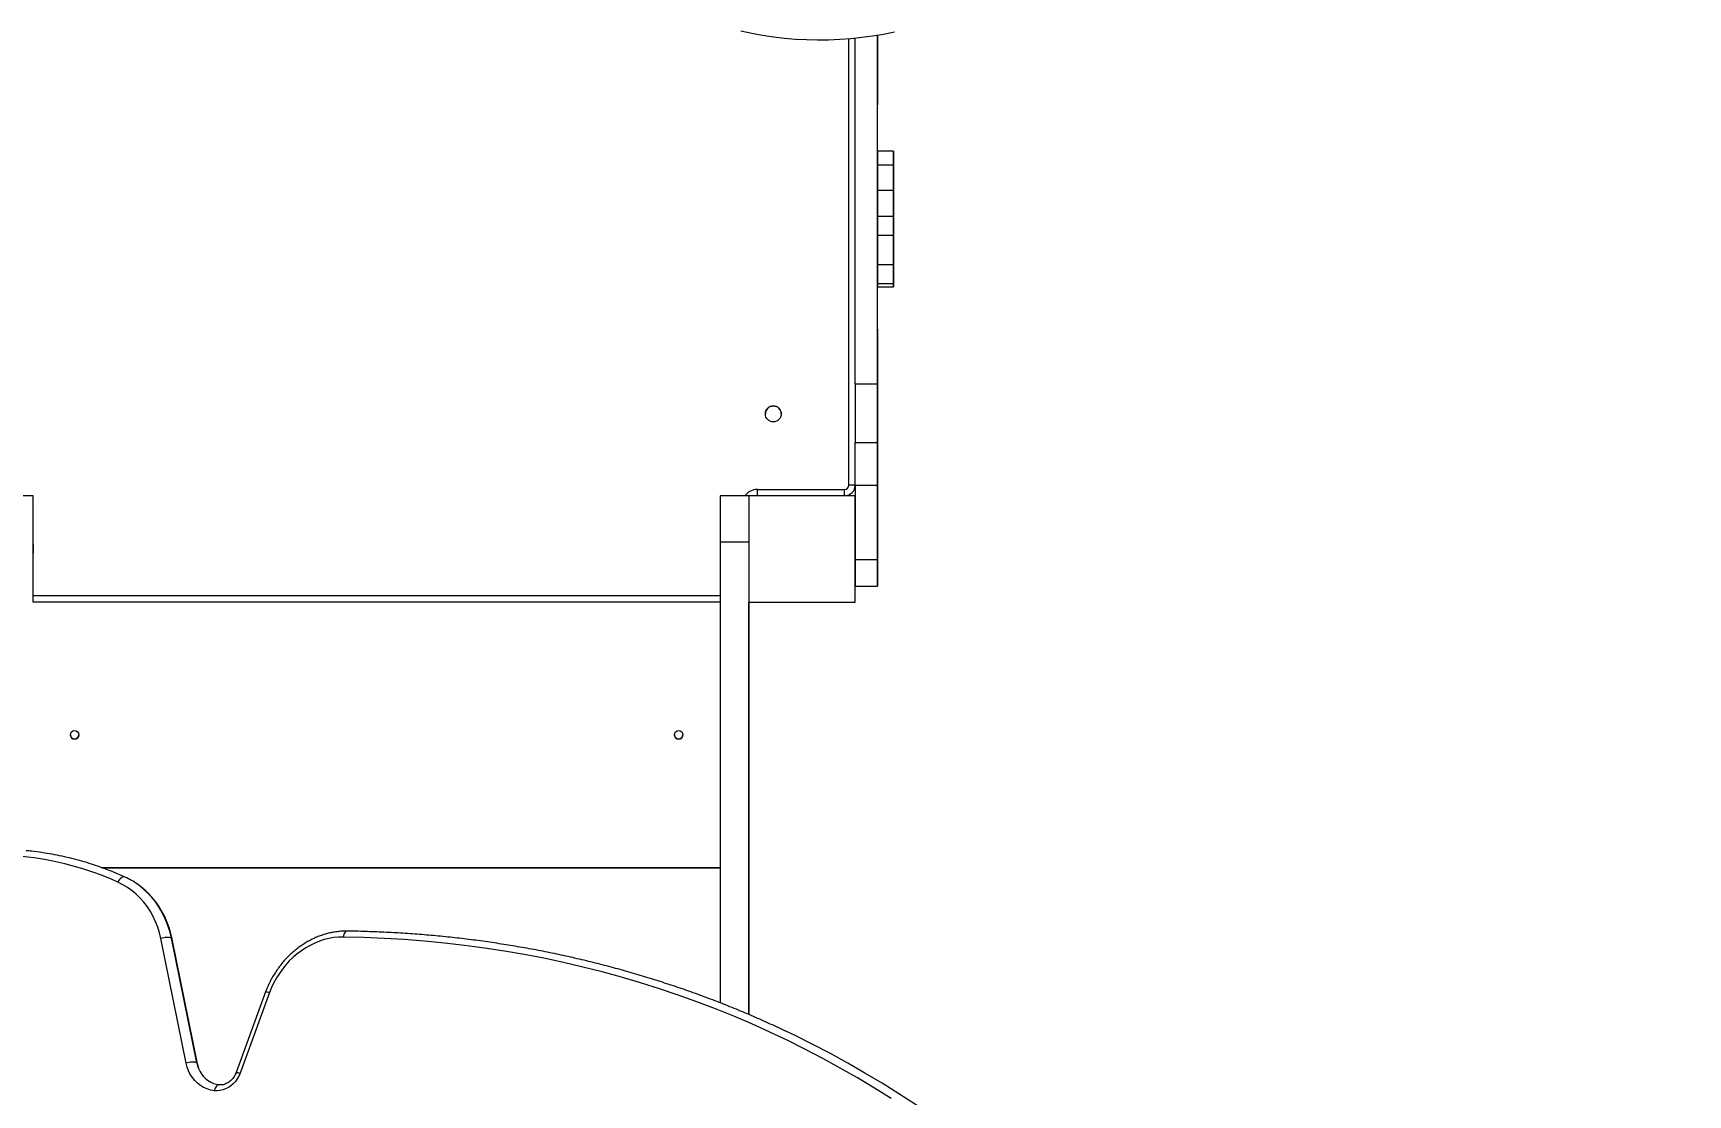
# Model space of a CAD drawing. Header units: millimetres. Extents: x -5713 to 5719, y -6024 to 5481.
# Drawn here: x -935 to 621, y 2017 to 3016 of the extents above; entities that cross this region are included whole.
import ezdxf

# ---------------------------------------------------------------- set-up
doc = ezdxf.new("R2010")
doc.units = ezdxf.units.MM
for name, color, linetype in [('DIKOM_ОБЪЕКТ', 7, 'Continuous'), ('DIKOM_РАЗМЕР_ЗОНА', 7, 'Continuous'), ('DIKOM_РАЗМЕР_ОБЪЕКТА', 7, 'Continuous')]:
    doc.layers.add(name, color=color, linetype=linetype)
doc.styles.add('style1', font='arial.ttf', dxfattribs={"width": 0.8})
doc.dimstyles.new('1-50', dxfattribs={"dimtxt": 300, "dimasz": 200, "dimexe": 100, "dimexo": 0, "dimgap": 100, "dimtad": 1, "dimdec": 0, "dimtxsty": 'style1', "dimcen": 0, "dimclrd": 7, "dimclre": 7, "dimadec": 1, "dimazin": 2, "dimtfac": 1, "dimtdec": 0, "dimtmove": 1, "dimatfit": 3, "dimfxl": 0, "dimlwd": 25, "dimlwe": 18, "dimarcsym": 0})

# ---------------------------------------------------------------- blocks, each defined once
blk = doc.blocks.new('*D16')
at = {"layer": 'Defpoints', "color": 0, "transparency": 16777216}
for p in [(2713.8, 2377.7), (-3598, -60.3), (-3598, -5183.9)]:
    blk.add_point(p, dxfattribs=at)
at = {"layer": 'DIKOM_РАЗМЕР_ОБЪЕКТА', "color": 7, "lineweight": 18, "transparency": 16777216}
for p, q in [((2713.8, 2377.7), (2713.8, -5283.9)), ((-3598, -60.3), (-3598, -5283.9))]:
    blk.add_line(p, q, dxfattribs=at)
at = {"layer": 'DIKOM_РАЗМЕР_ОБЪЕКТА', "color": 7, "lineweight": 25, "transparency": 16777216}
blk.add_line((2513.8, -5183.9), (-3398, -5183.9), dxfattribs=at)
at = {"layer": 'DIKOM_РАЗМЕР_ОБЪЕКТА', "color": 7, "transparency": 16777216}
for points in [[(-3398, -5150.5), (-3398, -5217.2), (-3598, -5183.9)], [(2513.8, -5150.5), (2513.8, -5217.2), (2713.8, -5183.9)]]:
    blk.add_solid(points, dxfattribs=at)
at = {"layer": 'DIKOM_РАЗМЕР_ОБЪЕКТА', "color": 0, "transparency": 16777216, "insert": (-444.9, -4930.6), "char_height": 300, "attachment_point": 5, "style": 'style1'}
blk.add_mtext('6300', dxfattribs=at)
blk = doc.blocks.new('*D15')
at = {"layer": 'Defpoints', "color": 0, "transparency": 16777216}
for p in [(-612.3, 3980.9), (4699.9, 3980.9), (684.2, -2271.4)]:
    blk.add_point(p, dxfattribs=at)
at = {"layer": 'DIKOM_РАЗМЕР_ОБЪЕКТА', "color": 7, "lineweight": 18, "transparency": 16777216}
for p, q in [((-612.3, 3980.9), (4799.9, 3980.9)), ((684.2, -2271.4), (4799.9, -2271.4))]:
    blk.add_line(p, q, dxfattribs=at)
at = {"layer": 'DIKOM_РАЗМЕР_ОБЪЕКТА', "color": 7, "lineweight": 25, "transparency": 16777216}
blk.add_line((4699.9, -2071.4), (4699.9, 3780.9), dxfattribs=at)
at = {"layer": 'DIKOM_РАЗМЕР_ОБЪЕКТА', "color": 7, "transparency": 16777216}
for points in [[(4666.5, 3780.9), (4733.2, 3780.9), (4699.9, 3980.9)], [(4666.5, -2071.4), (4733.2, -2071.4), (4699.9, -2271.4)]]:
    blk.add_solid(points, dxfattribs=at)
at = {"layer": 'DIKOM_РАЗМЕР_ОБЪЕКТА', "color": 0, "transparency": 16777216, "insert": (4446.7, 2209.9), "char_height": 300, "attachment_point": 5, "rotation": 90, "style": 'style1'}
blk.add_mtext('6250', dxfattribs=at)
blk = doc.blocks.new('*D13')
at = {"layer": 'Defpoints', "color": 0, "transparency": 16777216}
for p in [(-612.2, 5480.9), (971.7, -4271.4), (5619.4, -4271.4)]:
    blk.add_point(p, dxfattribs=at)
at = {"layer": 'DIKOM_РАЗМЕР_ЗОНА', "color": 7, "lineweight": 18, "transparency": 16777216}
for p, q in [((-612.2, 5480.9), (5719.4, 5480.9)), ((971.7, -4271.4), (5719.4, -4271.4))]:
    blk.add_line(p, q, dxfattribs=at)
at = {"layer": 'DIKOM_РАЗМЕР_ЗОНА', "color": 7, "lineweight": 25, "transparency": 16777216}
blk.add_line((5619.4, 5280.9), (5619.4, -4071.4), dxfattribs=at)
at = {"layer": 'DIKOM_РАЗМЕР_ЗОНА', "color": 7, "transparency": 16777216}
for points in [[(5586, 5280.9), (5652.7, 5280.9), (5619.4, 5480.9)], [(5586, -4071.4), (5652.7, -4071.4), (5619.4, -4271.4)]]:
    blk.add_solid(points, dxfattribs=at)
at = {"layer": 'DIKOM_РАЗМЕР_ЗОНА', "color": 0, "transparency": 16777216, "insert": (5366.2, 2209.9), "char_height": 300, "attachment_point": 5, "rotation": 90, "style": 'style1'}
blk.add_mtext('9750', dxfattribs=at)

msp = doc.modelspace()

# ---------------------------------------------------------------- linework, layer by layer
at = {"layer": 'DIKOM_ОБЪЕКТ', "color": 7, "linetype": 'Continuous', "lineweight": 15}
for p, q in [((-168.2, 2590.9), (-168.2, 3010.8)), ((-141.2, 2905.1), (-141.2, 3014.1)), ((-141.2, 3008), (-141.2, 3008)), ((-141.2, 2998), (-141.2, 2998.2)), ((-141.2, 2998.1), (-141.2, 2997.7)), ((-126.2, 2905.1), (-141.2, 2905.1)), ((-126.2, 2892.1), (-141.2, 2892.1)), ((-126.2, 2868.3), (-141.2, 2868.3)), ((-141.2, 2859.2), (-141.2, 2859.2)), ((-126.2, 2843.7), (-141.2, 2843.7)), ((-141.2, 2829.2), (-141.2, 2829.2)), ((-126.2, 2825.9), (-141.2, 2825.9)), ((-126.2, 2798.1), (-141.2, 2798.1)), ((-126.2, 2780.3), (-141.2, 2780.3)), ((-141.2, 2777.6), (-126.2, 2777.6)), ((-141.2, 2680.9), (-141.2, 2777.6)), ((-141.2, 2737.7), (-141.2, 2737.9)), ((-141.2, 2737.7), (-141.2, 2737.7)), ((-141.2, 2720.1), (-141.2, 2720.8)), ((-141.2, 2711.7), (-141.2, 2711.7)), ((-141.2, 2707.7), (-141.2, 2707.9)), ((-141.2, 2707.7), (-141.2, 2707.7)), ((-141.2, 2707.7), (-141.2, 2707.7)), ((-141.2, 2707.7), (-141.2, 2707.7)), ((-141.2, 2698.5), (-141.2, 2699.2)), ((-141.2, 2699.2), (-141.2, 2699.2)), ((-141.2, 2698.5), (-141.2, 2698.5)), ((-162.2, 2686.1), (-141.2, 2686.1)), ((-141.2, 2681.7), (-141.2, 2681.7)), ((-141.2, 2681.7), (-141.2, 2681.7)), ((-246.7, 2657.9), (-246.7, 2657.9)), ((-231.7, 2657.9), (-231.7, 2657.9)), ((-162.2, 2630.9), (-141.2, 2630.9)), ((-141.2, 2630.9), (-141.2, 2630.9)), ((-141.2, 2630.9), (-141.2, 2630.9)), ((-141.2, 2630.9), (-141.2, 2630.9)), ((-254.2, 2586.9), (-172.2, 2586.9)), ((-162.2, 2590.9), (-141.2, 2590.9)), ((-162.2, 2590.9), (-162.2, 2520.9)), ((-141.2, 2520.9), (-141.2, 2590.9)), ((-141.2, 2590.9), (-141.2, 2520.9)), ((-141.2, 2520.9), (-141.2, 2590.9)), ((-141.2, 2590.9), (-141.2, 2520.9)), ((-141.2, 2590.9), (-141.2, 2590.9)), ((-935.2, 2580.9), (-962.1, 2580.9)), ((-935.2, 2580.9), (-935.2, 2580.9)), ((-262.2, 2580.9), (-289.2, 2580.9)), ((-262.2, 2580.9), (-289.2, 2580.9)), ((-289.2, 2580.9), (-289.2, 2580.9)), ((-262.2, 2580.9), (-262.2, 2580.9)), ((-262.2, 2580.8), (-262.2, 2580.9)), ((-162.2, 2580.8), (-262.2, 2580.8)), ((-262.2, 2580.8), (-262.2, 2480.8)), ((-172.2, 2580.9), (-254.2, 2580.9)), ((-162.2, 2580.9), (-172.1, 2580.9)), ((-162.2, 2580.8), (-162.2, 2580.9)), ((-162.2, 2480.8), (-162.2, 2580.8)), ((-262.2, 2537.1), (-289.2, 2537.1)), ((-289.2, 2537.1), (-289.2, 2103.7)), ((-935.2, 2492.6), (-935.2, 2530.9)), ((-162.2, 2520.9), (-141.2, 2520.9)), ((-141.2, 2520.9), (-141.2, 2520.9)), ((-935.2, 2480.9), (-935.2, 2492.6)), ((-162.2, 2495.9), (-141.2, 2495.9)), ((-162.2, 2481.1), (-162.2, 2495.9)), ((-141.2, 2495.9), (-141.2, 2495.9)), ((-141.2, 2495.9), (-141.2, 2495.9)), ((-141.2, 2495.9), (-141.2, 2495.9)), ((-935.2, 2486.9), (-289.2, 2486.9)), ((-289.2, 2480.9), (-935.2, 2480.9)), ((-935.2, 2480.9), (-935.2, 2480.9)), ((-289.2, 2480.9), (-935.2, 2480.9)), ((-289.2, 2480.9), (-935.2, 2480.9)), ((-262.2, 2480.8), (-262.2, 2092.7)), ((-262.2, 2480.8), (-162.2, 2480.8)), ((-162.2, 2480.8), (-162.2, 2481.1)), ((-262.2, 2441.9), (-262.2, 2441.9)), ((-262.2, 2435.9), (-262.2, 2435.9)), ((-262.2, 2433.9), (-262.2, 2433.9)), ((-262.2, 2433.9), (-262.2, 2277.9)), ((-262.2, 2404.9), (-262.2, 2404.8)), ((-262.2, 2396.1), (-262.2, 2338.1)), ((-262.2, 2315.6), (-262.2, 2373.7)), ((-262.2, 2373.7), (-262.2, 2373.7)), ((-262.2, 2315.6), (-262.2, 2315.6)), ((-262.2, 2306.8), (-262.2, 2306.9)), ((-262.2, 2306.9), (-262.2, 2306.9)), ((-262.2, 2275.9), (-262.2, 2275.9)), ((-262.2, 2269.9), (-262.2, 2269.9)), ((-870.7, 2230.9), (-289.2, 2230.9)), ((-289.2, 2230.9), (-870.6, 2230.9)), ((-289.2, 2230.9), (-870.6, 2230.9)), ((-848.7, 2221.9), (-849.1, 2222.1)), ((-262.2, 2092.7), (-262.2, 2211.4)), ((-262.2, 2191.9), (-262.2, 2191.9)), ((-262.2, 2185.9), (-262.2, 2185.9)), ((-262.2, 2183.9), (-262.2, 2183.9)), ((-262.2, 2183.9), (-262.2, 2092.7)), ((-791.3, 2046.9), (-815.1, 2164.2)), ((-781.4, 2047.4), (-805.2, 2164.7)), ((-780.6, 2046.4), (-804.4, 2163.7)), ((-262.2, 2154.9), (-262.2, 2154.8)), ((-262.2, 2146.1), (-262.2, 2092.7)), ((-262.2, 2092.7), (-262.2, 2123.6)), ((-262.2, 2123.6), (-262.2, 2123.6)), ((-716.6, 2114), (-744.3, 2038.2)), ((-712.9, 2113.4), (-740.6, 2037.6))]:
    msp.add_line(p, q, dxfattribs=at)
at = {"layer": 'DIKOM_ОБЪЕКТ', "color": 7, "linetype": 'Continuous', "lineweight": 15, "flags": 128}
for points in [[(-125.4, 3017.2), (-135.5, 3015.1), (-145.8, 3013.4), (-156.1, 3012), (-166.4, 3010.9), (-176.8, 3010.2), (-187.2, 3009.7), (-197.6, 3009.6), (-208, 3009.9), (-218.4, 3010.4), (-228.7, 3011.3), (-239, 3012.5), (-249.3, 3014), (-259.5, 3015.9), (-269.6, 3018.1)], [(-162.2, 2686.1), (-162.2, 2714.8), (-162.2, 2743.6), (-162.2, 2772.3), (-162.2, 2801.1), (-162.2, 2829.9), (-162.2, 2858.7), (-162.2, 2887.6), (-162.2, 2916.4), (-162.2, 2945.3), (-162.2, 2974.1), (-162.2, 3002.9), (-162.2, 3011.3)], [(-141.2, 2998.2), (-141.2, 2998.4), (-141.2, 2999), (-141.2, 2999.9), (-141.2, 3001.1), (-141.2, 3002.7), (-141.2, 3004.5), (-141.2, 3006.5), (-141.2, 3008.7), (-141.2, 3010.9), (-141.2, 3013.3), (-141.2, 3014.1)], [(-141.2, 3014.1), (-141.2, 3013), (-141.2, 3010.7), (-141.2, 3008.4), (-141.2, 3006.2), (-141.2, 3004.2), (-141.2, 3002.4), (-141.2, 3000.9), (-141.2, 2999.7), (-141.2, 2998.8), (-141.2, 2998.2), (-141.2, 2998)], [(-141.2, 2686.1), (-141.2, 2714.8), (-141.2, 2743.6), (-141.2, 2772.3), (-141.2, 2801.1), (-141.2, 2829.9), (-141.2, 2858.7), (-141.2, 2887.6), (-141.2, 2916.4), (-141.2, 2945.3), (-141.2, 2974.1), (-141.2, 3002.9), (-141.2, 3014.1)], [(-141.2, 3004), (-141.2, 3006), (-141.2, 3008.3), (-141.2, 3010.7), (-141.2, 3013.1), (-141.2, 3014.1)], [(-141.2, 3008), (-141.2, 3009.2), (-141.2, 3010.5), (-141.2, 3011.8), (-141.2, 3013.1), (-141.2, 3014.1)], [(-141.2, 2997.7), (-141.2, 2997.9), (-141.2, 2998.4), (-141.2, 2999.3), (-141.2, 3000.5), (-141.2, 3002), (-141.2, 3003.8), (-141.2, 3005.8), (-141.2, 3008), (-141.2, 3010.3), (-141.2, 3012.6), (-141.2, 3014.1)], [(-141.2, 3014.1), (-141.2, 3013.1), (-141.2, 3010.7), (-141.2, 3008.5), (-141.2, 3006.3), (-141.2, 3004.3), (-141.2, 3002.5), (-141.2, 3001), (-141.2, 2999.7), (-141.2, 2998.8), (-141.2, 2998.3), (-141.2, 2998.1)], [(-141.2, 2952.5), (-141.2, 2954.9), (-141.2, 2957.8), (-141.2, 2960.9), (-141.2, 2964.4), (-141.2, 2968.2), (-141.2, 2972.3), (-141.2, 2976.7), (-141.2, 2981.4), (-141.2, 2986.3), (-141.2, 2991.4), (-141.2, 2996.8), (-141.2, 3002.3), (-141.2, 3008)], [(-141.2, 3004), (-141.2, 3001), (-141.2, 2997.9), (-141.2, 2994.7), (-141.2, 2991.3), (-141.2, 2987.8), (-141.2, 2984.3), (-141.2, 2980.7), (-141.2, 2977.2)], [(-141.2, 2977.2), (-141.2, 2974), (-141.2, 2970.8), (-141.2, 2967.8), (-141.2, 2965), (-141.2, 2962.3), (-141.2, 2959.9), (-141.2, 2957.7), (-141.2, 2955.8)], [(-141.2, 2955.8), (-141.2, 2953.8), (-141.2, 2952.2), (-141.2, 2950.8), (-141.2, 2949.8), (-141.2, 2949.2), (-141.2, 2948.9), (-141.2, 2948.9), (-141.2, 2949.3), (-141.2, 2950), (-141.2, 2951.1), (-141.2, 2952.5)], [(-141.2, 2905.1), (-141.2, 2905), (-141.2, 2904.5), (-141.2, 2903.7), (-141.2, 2902.6), (-141.2, 2901.1), (-141.2, 2899.3), (-141.2, 2897.1), (-141.2, 2894.7), (-141.2, 2892.1)], [(-126.2, 2904.4), (-126.2, 2904.9), (-126.2, 2905.1), (-126.2, 2905), (-126.2, 2904.5), (-126.2, 2903.7), (-126.2, 2902.6), (-126.2, 2901.1), (-126.2, 2899.3), (-126.2, 2897.1), (-126.2, 2894.7), (-126.2, 2892.1)], [(-126.2, 2862), (-126.2, 2867), (-126.2, 2871.8), (-126.2, 2876.4), (-126.2, 2880.7), (-126.2, 2884.7), (-126.2, 2888.4), (-126.2, 2891.7), (-126.2, 2894.7), (-126.2, 2897.4), (-126.2, 2899.7), (-126.2, 2901.6), (-126.2, 2903.2), (-126.2, 2904.4)], [(-141.2, 2892.1), (-141.2, 2889.6), (-141.2, 2887), (-141.2, 2884.1), (-141.2, 2881.1), (-141.2, 2878), (-141.2, 2874.8), (-141.2, 2871.5), (-141.2, 2868.3)], [(-126.2, 2892.1), (-126.2, 2889.6), (-126.2, 2887), (-126.2, 2884.1), (-126.2, 2881.1), (-126.2, 2878), (-126.2, 2874.8), (-126.2, 2871.5), (-126.2, 2868.3)], [(-141.2, 2868.3), (-141.2, 2864.8), (-141.2, 2861.3), (-141.2, 2857.9), (-141.2, 2854.7), (-141.2, 2851.7), (-141.2, 2848.8), (-141.2, 2846.1), (-141.2, 2843.7)], [(-126.2, 2868.3), (-126.2, 2864.8), (-126.2, 2861.3), (-126.2, 2857.9), (-126.2, 2854.7), (-126.2, 2851.7), (-126.2, 2848.8), (-126.2, 2846.1), (-126.2, 2843.7)], [(-141.2, 2829.2), (-141.2, 2829.4), (-141.2, 2829.9), (-141.2, 2830.8), (-141.2, 2832.1), (-141.2, 2833.6), (-141.2, 2835.4), (-141.2, 2837.4), (-141.2, 2839.6), (-141.2, 2841.8), (-141.2, 2844.2), (-141.2, 2846.5), (-141.2, 2848.8), (-141.2, 2851), (-141.2, 2853), (-141.2, 2854.8), (-141.2, 2856.3), (-141.2, 2857.6), (-141.2, 2858.5), (-141.2, 2859), (-141.2, 2859.2)], [(-141.2, 2859.2), (-141.2, 2859), (-141.2, 2858.4), (-141.2, 2857.5), (-141.2, 2856.3), (-141.2, 2854.8), (-141.2, 2853), (-141.2, 2851), (-141.2, 2848.8), (-141.2, 2846.5), (-141.2, 2844.2), (-141.2, 2841.8), (-141.2, 2839.5), (-141.2, 2837.4), (-141.2, 2835.4), (-141.2, 2833.6), (-141.2, 2832), (-141.2, 2830.8), (-141.2, 2829.9), (-141.2, 2829.4), (-141.2, 2829.2)], [(-126.2, 2851.9), (-126.2, 2853.3), (-126.2, 2854.6), (-126.2, 2855.9), (-126.2, 2857.2), (-126.2, 2858.4), (-126.2, 2859.7), (-126.2, 2860.8), (-126.2, 2862)], [(-126.2, 2786), (-126.2, 2789.7), (-126.2, 2793.6), (-126.2, 2797.8), (-126.2, 2802.3), (-126.2, 2807.1), (-126.2, 2812.1), (-126.2, 2817.3), (-126.2, 2822.7), (-126.2, 2828.3), (-126.2, 2834.1), (-126.2, 2839.9), (-126.2, 2845.9), (-126.2, 2851.9)], [(-126.2, 2848.1), (-126.2, 2847.7), (-126.2, 2846.9), (-126.2, 2846), (-126.2, 2844.8), (-126.2, 2843.6), (-126.2, 2842.5), (-126.2, 2841.5), (-126.2, 2840.8), (-126.2, 2840.3), (-126.2, 2840.2), (-126.2, 2840.5), (-126.2, 2841.1), (-126.2, 2841.9), (-126.2, 2843), (-126.2, 2844.2), (-126.2, 2845.4), (-126.2, 2846.4), (-126.2, 2847.3), (-126.2, 2847.9), (-126.2, 2848.2), (-126.2, 2848.1)], [(-141.2, 2843.7), (-141.2, 2842), (-141.2, 2840), (-141.2, 2837.8), (-141.2, 2835.5), (-141.2, 2833), (-141.2, 2830.6), (-141.2, 2828.2), (-141.2, 2825.9)], [(-126.2, 2843.7), (-126.2, 2842), (-126.2, 2840), (-126.2, 2837.8), (-126.2, 2835.5), (-126.2, 2833), (-126.2, 2830.6), (-126.2, 2828.2), (-126.2, 2825.9)], [(-141.2, 2825.9), (-141.2, 2822.6), (-141.2, 2819.2), (-141.2, 2815.7), (-141.2, 2812.1), (-141.2, 2808.6), (-141.2, 2805), (-141.2, 2801.5), (-141.2, 2798.1)], [(-126.2, 2825.9), (-126.2, 2822.6), (-126.2, 2819.2), (-126.2, 2815.7), (-126.2, 2812.1), (-126.2, 2808.6), (-126.2, 2805), (-126.2, 2801.5), (-126.2, 2798.1)], [(-141.2, 2798.1), (-141.2, 2795.1), (-141.2, 2792.3), (-141.2, 2789.7), (-141.2, 2787.2), (-141.2, 2785.1), (-141.2, 2783.1), (-141.2, 2781.5), (-141.2, 2780.3)], [(-126.2, 2798.1), (-126.2, 2795.1), (-126.2, 2792.3), (-126.2, 2789.7), (-126.2, 2787.2), (-126.2, 2785.1), (-126.2, 2783.1), (-126.2, 2781.5), (-126.2, 2780.3)], [(-126.2, 2780.3), (-126.2, 2779.1), (-126.2, 2778.2), (-126.2, 2777.7), (-126.2, 2777.6), (-126.2, 2777.8), (-126.2, 2778.3), (-126.2, 2779.2), (-126.2, 2780.4), (-126.2, 2782), (-126.2, 2783.9), (-126.2, 2786)], [(-141.2, 2780.3), (-141.2, 2779.1), (-141.2, 2778.2), (-141.2, 2777.7), (-141.2, 2777.6)], [(-141.2, 2707.9), (-141.2, 2708.1), (-141.2, 2708.7), (-141.2, 2709.6), (-141.2, 2710.8), (-141.2, 2712.3), (-141.2, 2714.1), (-141.2, 2716.1), (-141.2, 2718.3), (-141.2, 2720.6), (-141.2, 2722.9), (-141.2, 2725.3), (-141.2, 2727.6), (-141.2, 2729.7), (-141.2, 2731.7), (-141.2, 2733.5), (-141.2, 2735.1), (-141.2, 2736.3), (-141.2, 2737.2), (-141.2, 2737.7), (-141.2, 2737.9)], [(-141.2, 2737.7), (-141.2, 2737.5), (-141.2, 2737), (-141.2, 2736.1), (-141.2, 2734.8), (-141.2, 2733.3), (-141.2, 2731.4), (-141.2, 2729.2), (-141.2, 2726.7), (-141.2, 2723.9), (-141.2, 2720.8)], [(-141.2, 2707.7), (-141.2, 2707.9), (-141.2, 2708.4), (-141.2, 2709.3), (-141.2, 2710.5), (-141.2, 2712.1), (-141.2, 2713.9), (-141.2, 2715.9), (-141.2, 2718), (-141.2, 2720.3), (-141.2, 2722.7), (-141.2, 2725), (-141.2, 2727.3), (-141.2, 2729.5), (-141.2, 2731.5), (-141.2, 2733.3), (-141.2, 2734.8), (-141.2, 2736), (-141.2, 2736.9), (-141.2, 2737.5), (-141.2, 2737.7)], [(-141.2, 2737.7), (-141.2, 2737.6), (-141.2, 2737.1), (-141.2, 2736.2), (-141.2, 2735), (-141.2, 2733.5), (-141.2, 2731.7), (-141.2, 2729.7), (-141.2, 2727.6), (-141.2, 2725.3), (-141.2, 2722.9), (-141.2, 2720.5), (-141.2, 2718.2), (-141.2, 2716), (-141.2, 2714), (-141.2, 2712.2), (-141.2, 2710.6), (-141.2, 2709.4), (-141.2, 2708.4), (-141.2, 2707.9), (-141.2, 2707.7)], [(-141.2, 2711.7), (-141.2, 2711.8), (-141.2, 2712.2), (-141.2, 2712.9), (-141.2, 2713.9), (-141.2, 2715.1), (-141.2, 2716.5), (-141.2, 2718.2), (-141.2, 2720.1)], [(-141.2, 2711.7), (-141.2, 2711.5), (-141.2, 2710.9), (-141.2, 2710), (-141.2, 2708.8), (-141.2, 2707.3), (-141.2, 2705.5), (-141.2, 2703.5), (-141.2, 2701.3), (-141.2, 2699), (-141.2, 2696.7), (-141.2, 2694.3), (-141.2, 2692), (-141.2, 2689.8), (-141.2, 2687.8), (-141.2, 2686.1), (-141.2, 2684.5), (-141.2, 2683.3), (-141.2, 2682.4), (-141.2, 2681.8), (-141.2, 2681.7)], [(-141.2, 2707.7), (-141.2, 2707.5), (-141.2, 2707.1), (-141.2, 2706.4), (-141.2, 2705.5), (-141.2, 2704.3), (-141.2, 2702.8), (-141.2, 2701.1), (-141.2, 2699.2)], [(-141.2, 2681.7), (-141.2, 2681.8), (-141.2, 2682.4), (-141.2, 2683.3), (-141.2, 2684.5), (-141.2, 2686), (-141.2, 2687.9), (-141.2, 2690.1), (-141.2, 2692.7), (-141.2, 2695.5), (-141.2, 2698.5)], [(-162.2, 2686.1), (-162.2, 2681.9), (-162.2, 2677.7), (-162.2, 2673.6), (-162.2, 2669.5), (-162.2, 2665.4), (-162.2, 2661.5), (-162.2, 2657.7), (-162.2, 2654.1), (-162.2, 2650.6), (-162.2, 2647.4), (-162.2, 2644.4), (-162.2, 2641.7), (-162.2, 2639.2), (-162.2, 2637), (-162.2, 2635.2), (-162.2, 2633.6), (-162.2, 2632.4), (-162.2, 2631.6), (-162.2, 2631), (-162.2, 2630.9)], [(-141.2, 2686.1), (-141.2, 2681.9), (-141.2, 2677.7), (-141.2, 2673.6), (-141.2, 2669.5), (-141.2, 2665.4), (-141.2, 2661.5), (-141.2, 2657.7), (-141.2, 2654.1), (-141.2, 2650.6), (-141.2, 2647.4), (-141.2, 2644.4), (-141.2, 2641.7), (-141.2, 2639.2), (-141.2, 2637), (-141.2, 2635.2), (-141.2, 2633.6), (-141.2, 2632.4), (-141.2, 2631.6), (-141.2, 2631), (-141.2, 2630.9)], [(-141.2, 2630.9), (-141.2, 2631.1), (-141.2, 2631.7), (-141.2, 2632.6), (-141.2, 2633.9), (-141.2, 2635.6), (-141.2, 2637.6), (-141.2, 2640), (-141.2, 2642.6), (-141.2, 2645.6), (-141.2, 2648.8), (-141.2, 2652.3), (-141.2, 2655.9), (-141.2, 2659.8), (-141.2, 2663.8), (-141.2, 2668), (-141.2, 2672.3), (-141.2, 2676.6), (-141.2, 2680.9)], [(-162.2, 2590.9), (-162.2, 2594.8), (-162.2, 2598.7), (-162.2, 2602.5), (-162.2, 2606.2), (-162.2, 2609.7), (-162.2, 2613.1), (-162.2, 2616.2), (-162.2, 2619.1), (-162.2, 2621.8), (-162.2, 2624.1), (-162.2, 2626.1), (-162.2, 2627.8), (-162.2, 2629.1), (-162.2, 2630.1), (-162.2, 2630.7), (-162.2, 2630.9)], [(-141.2, 2630.9), (-141.2, 2630.7), (-141.2, 2630.2), (-141.2, 2629.2), (-141.2, 2627.9), (-141.2, 2626.2), (-141.2, 2624.2), (-141.2, 2621.8), (-141.2, 2619.2), (-141.2, 2616.3), (-141.2, 2613.1), (-141.2, 2609.8), (-141.2, 2606.2), (-141.2, 2602.5), (-141.2, 2598.7), (-141.2, 2594.8), (-141.2, 2590.9)], [(-141.2, 2590.9), (-141.2, 2594.8), (-141.2, 2598.7), (-141.2, 2602.5), (-141.2, 2606.2), (-141.2, 2609.8), (-141.2, 2613.1), (-141.2, 2616.3), (-141.2, 2619.2), (-141.2, 2621.8), (-141.2, 2624.2), (-141.2, 2626.2), (-141.2, 2627.9), (-141.2, 2629.2), (-141.2, 2630.1), (-141.2, 2630.7), (-141.2, 2630.9)], [(-141.2, 2630.9), (-141.2, 2630.7), (-141.2, 2630.1), (-141.2, 2629.2), (-141.2, 2627.8), (-141.2, 2626.2), (-141.2, 2624.1), (-141.2, 2621.8), (-141.2, 2619.2), (-141.2, 2616.3), (-141.2, 2613.1), (-141.2, 2609.7), (-141.2, 2606.2), (-141.2, 2602.5), (-141.2, 2598.7), (-141.2, 2594.8), (-141.2, 2590.9)], [(-141.2, 2590.9), (-141.2, 2594.8), (-141.2, 2598.7), (-141.2, 2602.5), (-141.2, 2606.2), (-141.2, 2609.7), (-141.2, 2613.1), (-141.2, 2616.2), (-141.2, 2619.1), (-141.2, 2621.8), (-141.2, 2624.1), (-141.2, 2626.1), (-141.2, 2627.8), (-141.2, 2629.1), (-141.2, 2630.1), (-141.2, 2630.7), (-141.2, 2630.9)], [(-254.2, 2580.9), (-254.2, 2581), (-254.2, 2581.4), (-254.2, 2581.9), (-254.2, 2582.7), (-254.2, 2583.6), (-254.2, 2584.6), (-254.2, 2585.8), (-254.2, 2586.9)], [(-172.2, 2580.9), (-172.2, 2581), (-172.2, 2581.4), (-172.2, 2581.9), (-172.2, 2582.7), (-172.2, 2583.6), (-172.2, 2584.6), (-172.2, 2585.8), (-172.2, 2586.9)], [(-162.2, 2590.9), (-162.4, 2590.9), (-162.7, 2590.9), (-163.3, 2590.9), (-164, 2590.9), (-164.9, 2590.9), (-165.9, 2590.9), (-167.1, 2590.9), (-168.2, 2590.9)], [(-935.2, 2530.9), (-935.2, 2535.3), (-935.2, 2539.6), (-935.2, 2543.9), (-935.2, 2548), (-935.2, 2552.1), (-935.2, 2555.9), (-935.2, 2559.6), (-935.2, 2563.1), (-935.2, 2566.3), (-935.2, 2569.2), (-935.2, 2571.9), (-935.2, 2574.2), (-935.2, 2576.2), (-935.2, 2577.9), (-935.2, 2579.2), (-935.2, 2580.2), (-935.2, 2580.7), (-935.2, 2580.9)], [(-289.2, 2580.9), (-289.2, 2580.7), (-289.2, 2580.1), (-289.2, 2579.2), (-289.2, 2577.9), (-289.2, 2576.3), (-289.2, 2574.3), (-289.2, 2571.9), (-289.2, 2569.2), (-289.2, 2566.2), (-289.2, 2562.9), (-289.2, 2559.3), (-289.2, 2555.3), (-289.2, 2551.2), (-289.2, 2546.7), (-289.2, 2542), (-289.2, 2537.1)], [(-935.2, 2534.9), (-935.2, 2534.7), (-935.2, 2534.2), (-935.2, 2533.4), (-935.2, 2532.4), (-935.2, 2531.2), (-935.2, 2530), (-935.2, 2528.9), (-935.2, 2528), (-935.2, 2527.3), (-935.2, 2527), (-935.2, 2527), (-935.2, 2527.3), (-935.2, 2528), (-935.2, 2528.9), (-935.2, 2530), (-935.2, 2531.2), (-935.2, 2532.4), (-935.2, 2533.4), (-935.2, 2534.2), (-935.2, 2534.7), (-935.2, 2534.9)], [(-162.2, 2520.9), (-162.2, 2517.8), (-162.2, 2514.9), (-162.2, 2512), (-162.2, 2509.2), (-162.2, 2506.7), (-162.2, 2504.3), (-162.2, 2502.2), (-162.2, 2500.3), (-162.2, 2498.7), (-162.2, 2497.5), (-162.2, 2496.6), (-162.2, 2496), (-162.2, 2495.9)], [(-141.2, 2534.4), (-141.2, 2534.2), (-141.2, 2533.6), (-141.2, 2532.8), (-141.2, 2531.7), (-141.2, 2530.6), (-141.2, 2529.5), (-141.2, 2528.5), (-141.2, 2527.8), (-141.2, 2527.4), (-141.2, 2527.4), (-141.2, 2527.8), (-141.2, 2528.5), (-141.2, 2529.5), (-141.2, 2530.6), (-141.2, 2531.7), (-141.2, 2532.8), (-141.2, 2533.6), (-141.2, 2534.2), (-141.2, 2534.4)], [(-141.2, 2534.4), (-141.2, 2534.2), (-141.2, 2533.7), (-141.2, 2532.8), (-141.2, 2531.8), (-141.2, 2530.6), (-141.2, 2529.5), (-141.2, 2528.5), (-141.2, 2527.8), (-141.2, 2527.5), (-141.2, 2527.5), (-141.2, 2527.8), (-141.2, 2528.5), (-141.2, 2529.5), (-141.2, 2530.6), (-141.2, 2531.8), (-141.2, 2532.8), (-141.2, 2533.7), (-141.2, 2534.2), (-141.2, 2534.4)], [(-141.2, 2495.9), (-141.2, 2496.1), (-141.2, 2496.6), (-141.2, 2497.5), (-141.2, 2498.8), (-141.2, 2500.3), (-141.2, 2502.2), (-141.2, 2504.3), (-141.2, 2506.7), (-141.2, 2509.3), (-141.2, 2512), (-141.2, 2514.9), (-141.2, 2517.9), (-141.2, 2520.9)], [(-141.2, 2520.9), (-141.2, 2517.9), (-141.2, 2514.9), (-141.2, 2512), (-141.2, 2509.3), (-141.2, 2506.7), (-141.2, 2504.3), (-141.2, 2502.2), (-141.2, 2500.3), (-141.2, 2498.8), (-141.2, 2497.5), (-141.2, 2496.6), (-141.2, 2496.1), (-141.2, 2495.9)], [(-141.2, 2495.9), (-141.2, 2496.1), (-141.2, 2496.6), (-141.2, 2497.5), (-141.2, 2498.7), (-141.2, 2500.3), (-141.2, 2502.2), (-141.2, 2504.3), (-141.2, 2506.7), (-141.2, 2509.3), (-141.2, 2512), (-141.2, 2514.9), (-141.2, 2517.9), (-141.2, 2520.9)], [(-141.2, 2520.9), (-141.2, 2517.8), (-141.2, 2514.9), (-141.2, 2512), (-141.2, 2509.2), (-141.2, 2506.7), (-141.2, 2504.3), (-141.2, 2502.2), (-141.2, 2500.3), (-141.2, 2498.7), (-141.2, 2497.5), (-141.2, 2496.6), (-141.2, 2496), (-141.2, 2495.9)], [(-262.2, 2211.4), (-262.2, 2222.7), (-262.2, 2234.2), (-262.2, 2246), (-262.2, 2257.9), (-262.2, 2269.9), (-262.2, 2282.2), (-262.2, 2294.6), (-262.2, 2307.1), (-262.2, 2319.8), (-262.2, 2332.6), (-262.2, 2345.5), (-262.2, 2358.5), (-262.2, 2371.6), (-262.2, 2384.8), (-262.2, 2398.1), (-262.2, 2411.5), (-262.2, 2424.9), (-262.2, 2438.4), (-262.2, 2451.9), (-262.2, 2465.4), (-262.2, 2479), (-262.2, 2480.8)], [(-262.2, 2435.9), (-262.2, 2437), (-262.2, 2438.4), (-262.2, 2439.6), (-262.2, 2440.6), (-262.2, 2441.3), (-262.2, 2441.8), (-262.2, 2441.9)], [(-262.2, 2441.9), (-262.2, 2441.8), (-262.2, 2441.3), (-262.2, 2440.6), (-262.2, 2439.6), (-262.2, 2438.4), (-262.2, 2437), (-262.2, 2435.5), (-262.2, 2433.9)], [(-262.2, 2373.7), (-262.2, 2376), (-262.2, 2378.5), (-262.2, 2381.1), (-262.2, 2383.8), (-262.2, 2386.5), (-262.2, 2389.2), (-262.2, 2391.8), (-262.2, 2394.3), (-262.2, 2396.6), (-262.2, 2398.6), (-262.2, 2400.5), (-262.2, 2402), (-262.2, 2403.3), (-262.2, 2404.2), (-262.2, 2404.7), (-262.2, 2404.9)], [(-262.2, 2404.8), (-262.2, 2404.7), (-262.2, 2404.3), (-262.2, 2403.5), (-262.2, 2402.5), (-262.2, 2401.2), (-262.2, 2399.7), (-262.2, 2398), (-262.2, 2396.1)], [(-262.2, 2359.9), (-262.2, 2359.7), (-262.2, 2359.2), (-262.2, 2358.4), (-262.2, 2357.4), (-262.2, 2356.2), (-262.2, 2355), (-262.2, 2353.9), (-262.2, 2353), (-262.2, 2352.3), (-262.2, 2352), (-262.2, 2352), (-262.2, 2352.3), (-262.2, 2353), (-262.2, 2353.9), (-262.2, 2355), (-262.2, 2356.2), (-262.2, 2357.4), (-262.2, 2358.4), (-262.2, 2359.2), (-262.2, 2359.7), (-262.2, 2359.9)], [(-262.2, 2338.1), (-262.2, 2335.7), (-262.2, 2333.2), (-262.2, 2330.6), (-262.2, 2327.9), (-262.2, 2325.2), (-262.2, 2322.6), (-262.2, 2320), (-262.2, 2317.5), (-262.2, 2315.2), (-262.2, 2313.1), (-262.2, 2311.3), (-262.2, 2309.7), (-262.2, 2308.5), (-262.2, 2307.6), (-262.2, 2307), (-262.2, 2306.8)], [(-262.2, 2306.9), (-262.2, 2307), (-262.2, 2307.5), (-262.2, 2308.2), (-262.2, 2309.2), (-262.2, 2310.5), (-262.2, 2312), (-262.2, 2313.7), (-262.2, 2315.6)], [(-262.2, 2277.9), (-262.2, 2276.4), (-262.2, 2274.9), (-262.2, 2273.5), (-262.2, 2272.3), (-262.2, 2271.3), (-262.2, 2270.5), (-262.2, 2270.1), (-262.2, 2269.9)], [(-262.2, 2269.9), (-262.2, 2270.1), (-262.2, 2270.5), (-262.2, 2271.3), (-262.2, 2272.3), (-262.2, 2273.5), (-262.2, 2274.9), (-262.2, 2275.6)], [(-849.1, 2222.1), (-849.6, 2222.3), (-850.4, 2222.3), (-851.3, 2222), (-852.2, 2221.4), (-853.1, 2220.7), (-854, 2219.7), (-854.8, 2218.5), (-855.5, 2217.2)], [(-815.1, 2164.2), (-816.4, 2169.6), (-818, 2174.9), (-820, 2180), (-822.3, 2184.9), (-824.9, 2189.6), (-827.8, 2194.1), (-831, 2198.3), (-834.5, 2202.3), (-838.2, 2205.9), (-842.2, 2209.2), (-846.5, 2212.2), (-850.9, 2214.9), (-855.5, 2217.2)], [(-805.2, 2164.7), (-806.5, 2170.1), (-808.1, 2175.5), (-810, 2180.6), (-812.2, 2185.6), (-814.7, 2190.4), (-817.5, 2195), (-820.6, 2199.3), (-824, 2203.4), (-827.6, 2207.3), (-831.4, 2210.8), (-835.5, 2214.1), (-837.1, 2215.3)], [(-262.2, 2185.9), (-262.2, 2187), (-262.2, 2188.3), (-262.2, 2189.6), (-262.2, 2190.5), (-262.2, 2191.3), (-262.2, 2191.7), (-262.2, 2191.9)], [(-262.2, 2191.9), (-262.2, 2191.7), (-262.2, 2191.3), (-262.2, 2190.5), (-262.2, 2189.5), (-262.2, 2188.3), (-262.2, 2187), (-262.2, 2185.5), (-262.2, 2183.9)], [(-805.2, 2164.7), (-806, 2165), (-807, 2165.2), (-808.1, 2165.3), (-809.5, 2165.3), (-810.9, 2165.2), (-812.3, 2165), (-813.8, 2164.6), (-815.1, 2164.2)], [(-643.5, 2165.6), (-648, 2165.5), (-652.5, 2165.1), (-657, 2164.3), (-661.5, 2163.2), (-666, 2161.7), (-670.4, 2159.9), (-674.7, 2157.8), (-678.9, 2155.5), (-683, 2152.8), (-686.9, 2149.8), (-690.7, 2146.6), (-694.3, 2143.1), (-697.7, 2139.4), (-700.8, 2135.5), (-703.7, 2131.4), (-706.4, 2127.1), (-708.9, 2122.7), (-711, 2118.1), (-712.9, 2113.4)], [(-640.1, 2171.2), (-640.5, 2171.1), (-641.2, 2170.8), (-641.8, 2170.2), (-642.4, 2169.3), (-642.9, 2168.3), (-643.3, 2167), (-643.5, 2165.6)], [(-128.5, 2013.7), (-144.2, 2023.5), (-160.1, 2033.1), (-176.2, 2042.3), (-192.5, 2051.3), (-209, 2059.9), (-225.6, 2068.2), (-242.4, 2076.1), (-259.3, 2083.8), (-276.4, 2091.1), (-293.7, 2098), (-311.1, 2104.7), (-328.6, 2111), (-346.3, 2116.9), (-364.1, 2122.6), (-382, 2127.9), (-400.1, 2132.8), (-418.3, 2137.4), (-436.6, 2141.7), (-454.9, 2145.6), (-473.4, 2149.2), (-492, 2152.4), (-510.7, 2155.3), (-529.5, 2157.8), (-548.3, 2160), (-567.2, 2161.8), (-586.2, 2163.3), (-605.2, 2164.4), (-624.4, 2165.2), (-643.5, 2165.6)], [(-262.2, 2123.6), (-262.2, 2126), (-262.2, 2128.5), (-262.2, 2131.1), (-262.2, 2133.8), (-262.2, 2136.5), (-262.2, 2139.2), (-262.2, 2141.8), (-262.2, 2144.2), (-262.2, 2146.5), (-262.2, 2148.6), (-262.2, 2150.5), (-262.2, 2152), (-262.2, 2153.2), (-262.2, 2154.1), (-262.2, 2154.7), (-262.2, 2154.9)], [(-262.2, 2154.8), (-262.2, 2154.7), (-262.2, 2154.2), (-262.2, 2153.5), (-262.2, 2152.5), (-262.2, 2151.2), (-262.2, 2149.7), (-262.2, 2148), (-262.2, 2146.1)], [(-716.6, 2114), (-716.5, 2114.1), (-716.3, 2114.1), (-715.8, 2114.1), (-715, 2114), (-714, 2113.7), (-712.9, 2113.4)], [(-262.2, 2109.9), (-262.2, 2109.7), (-262.2, 2109.2), (-262.2, 2108.4), (-262.2, 2107.4), (-262.2, 2106.2), (-262.2, 2105), (-262.2, 2103.9), (-262.2, 2103), (-262.2, 2102.3), (-262.2, 2101.9), (-262.2, 2101.9), (-262.2, 2102.3), (-262.2, 2103), (-262.2, 2103.9), (-262.2, 2105), (-262.2, 2106.2), (-262.2, 2107.4), (-262.2, 2108.4), (-262.2, 2109.2), (-262.2, 2109.7), (-262.2, 2109.9)], [(-86.7, 1994.9), (-90.1, 1997.3), (-105.5, 2007.9), (-121.2, 2018.1), (-137, 2028), (-153, 2037.6), (-169.2, 2046.9), (-185.5, 2055.9), (-202.1, 2064.6), (-218.8, 2072.9), (-227.4, 2077)], [(-781.4, 2047.4), (-782.2, 2047.7), (-783.2, 2047.9), (-784.4, 2048), (-785.7, 2048), (-787.1, 2047.9), (-788.5, 2047.6), (-790, 2047.3), (-791.3, 2046.9)], [(-764.8, 2020.9), (-768.3, 2021.6), (-771.7, 2022.7), (-774.9, 2024.1), (-777.9, 2025.9), (-780.7, 2028.1), (-783.2, 2030.6), (-785.5, 2033.3), (-787.4, 2036.4), (-789.1, 2039.7), (-790.4, 2043.2), (-791.3, 2046.9)], [(-740.6, 2037.6), (-741.8, 2034.8), (-743.2, 2032.2), (-745, 2029.8), (-747, 2027.6), (-749.2, 2025.6), (-751.6, 2024), (-754.2, 2022.7), (-756.8, 2021.7), (-759.5, 2021.1), (-762.1, 2020.8), (-764.8, 2020.9)], [(-744.3, 2038.2), (-744.2, 2038.3), (-744, 2038.3), (-743.5, 2038.3), (-742.7, 2038.1), (-741.7, 2037.9), (-740.6, 2037.6)]]:
    msp.add_lwpolyline(points, dxfattribs=at)
at = {"layer": 'DIKOM_ОБЪЕКТ', "color": 7, "linetype": 'Continuous', "lineweight": 15}
for centre, radius in [((-239.2, 2657.9), 7.5), ((-896.2, 2355.9), 4), ((-328.2, 2355.9), 4)]:
    msp.add_circle(centre, radius, dxfattribs=at)
for centre, radius, start, end in [((-239.2, 2657.9), 7.5, 360, 179.8872), ((-254.2, 2572.9), 14, 90, 145.1815), ((-172.2, 2590.9), 4, 270, 360), ((-172.2, 2590.9), 10, 270, 360), ((-896.2, 2355.9), 4, 180, 359.8872), ((-328.2, 2355.9), 4, 180, 359.8872), ((-973, 1958.3), 284.4, 65.595, 84.5315), ((-879.3, 2155.4), 73.3, 54.8992, 65.1833), ((-805.7, 2163.4), 1.39, 13.6229, 66.3084), ((-755.1, 2052.2), 26.7, 190.4338, 239.176), ((-781.9, 2046.1), 1.39, 13.9682, 66.2756)]:
    msp.add_arc(centre, radius, start, end, dxfattribs=at)
for points, knots in [([(-849.1, 2222.1), (-850.6, 2222.8), (-855, 2224.8), (-862.4, 2227.9), (-871.3, 2231.2), (-880.3, 2234.3), (-889.4, 2237), (-898.7, 2239.5), (-908, 2241.7), (-917.4, 2243.5), (-926.9, 2245.1), (-935.1, 2246.2), (-940.1, 2246.7), (-941.8, 2246.9)], [0, 0, 0, 0, 0.052831, 0.151892, 0.250959, 0.350032, 0.449114, 0.548205, 0.647307, 0.74642, 0.845547, 0.944688, 1, 1, 1, 1]), ([(-804.4, 2163.7), (-804.6, 2164.7), (-805.1, 2167.3), (-806.3, 2171.6), (-807.9, 2176.5), (-809.8, 2181.3), (-811.9, 2186), (-814.4, 2190.4), (-817, 2194.7), (-819.9, 2198.8), (-823, 2202.6), (-826.4, 2206.3), (-829.9, 2209.7), (-833.5, 2212.7), (-835.9, 2214.4), (-837, 2215.2)], [0, 0, 0, 0, 0.044194, 0.12537, 0.206507, 0.287567, 0.368542, 0.449427, 0.530218, 0.610913, 0.691514, 0.772025, 0.852453, 0.932809, 1, 1, 1, 1]), ([(-640.1, 2171.2), (-640.9, 2171.2), (-643.2, 2171.2), (-647.1, 2171), (-651.7, 2170.4), (-656.2, 2169.5), (-660.7, 2168.3), (-665.2, 2166.9), (-669.6, 2165.1), (-673.9, 2163.1), (-678.2, 2160.7), (-682.3, 2158.1), (-686.3, 2155.3), (-690.2, 2152.2), (-693.9, 2148.9), (-697.4, 2145.3), (-700.7, 2141.6), (-703.8, 2137.6), (-706.7, 2133.5), (-709.4, 2129.2), (-711.9, 2124.8), (-714.1, 2120.3), (-715.6, 2116.7), (-716.4, 2114.6), (-716.6, 2114)], [0, 0, 0, 0, 0.026395, 0.073855, 0.121362, 0.168939, 0.216585, 0.264294, 0.312062, 0.359882, 0.407747, 0.455652, 0.503589, 0.551554, 0.599542, 0.647549, 0.695571, 0.743605, 0.791649, 0.839701, 0.887759, 0.935823, 0.983889, 1, 1, 1, 1]), ([(-227.6, 2077.1), (-227.8, 2077.2), (-233.2, 2079.8), (-244, 2084.7), (-259.9, 2091.8), (-275.9, 2098.5), (-292.1, 2104.9), (-308.4, 2111), (-324.8, 2116.9), (-341.4, 2122.4), (-358, 2127.7), (-374.8, 2132.7), (-391.7, 2137.3), (-408.6, 2141.7), (-425.7, 2145.8), (-442.9, 2149.6), (-460.1, 2153.1), (-477.5, 2156.2), (-494.9, 2159.1), (-512.4, 2161.7), (-529.9, 2164), (-547.6, 2165.9), (-565.3, 2167.6), (-583, 2169), (-600.8, 2170), (-618.4, 2170.7), (-631.5, 2171.1), (-638.6, 2171.2), (-640.1, 2171.2)], [0, 0, 0, 0, 0.001736, 0.042992, 0.084248, 0.125505, 0.166762, 0.208019, 0.249277, 0.290535, 0.331794, 0.373054, 0.414315, 0.455576, 0.496838, 0.538101, 0.579365, 0.620629, 0.661895, 0.703162, 0.744429, 0.785698, 0.826968, 0.868238, 0.90951, 0.950783, 0.989887, 1, 1, 1, 1]), ([(-768.8, 2029.2), (-768.8, 2029.3), (-769.7, 2029.7), (-771.2, 2030.8), (-773.2, 2032.5), (-775.1, 2034.5), (-776.7, 2036.7), (-778.1, 2039.1), (-779.3, 2041.6), (-780.1, 2044.1), (-780.4, 2045.7), (-780.6, 2046.4)], [0, 0, 0, 0, 0.007767, 0.138481, 0.269244, 0.399494, 0.528873, 0.657196, 0.784444, 0.910706, 1, 1, 1, 1]), ([(-760.2, 2026.4), (-760.7, 2026.5), (-762, 2026.7), (-764.1, 2027.2), (-766.6, 2028), (-768.1, 2028.9), (-768.8, 2029.2)], [0, 0, 0, 0, 0.135768, 0.427922, 0.721709, 1, 1, 1, 1]), ([(-760.5, 2026.3), (-760.7, 2026.4), (-761.2, 2026.5), (-762.3, 2025.9), (-763.4, 2024.6), (-764.3, 2022.8), (-764.7, 2021.5), (-764.8, 2021), (-764.8, 2020.9)], [0, 0, 0, 0, 0.095258, 0.342568, 0.589883, 0.837208, 0.985618, 1, 1, 1, 1]), ([(-744.3, 2038.2), (-744.4, 2037.9), (-744.8, 2036.9), (-745.6, 2035.3), (-746.7, 2033.4), (-748.1, 2031.8), (-749.6, 2030.3), (-751.3, 2029), (-753, 2027.9), (-754.8, 2027.2), (-756.6, 2026.6), (-758.4, 2026.4), (-759.7, 2026.4), (-760.5, 2026.4), (-760.6, 2026.5)], [0, 0, 0, 0, 0.043215, 0.134891, 0.226548, 0.318107, 0.409606, 0.501117, 0.592766, 0.684764, 0.777441, 0.871273, 0.966899, 1, 1, 1, 1])]:
    msp.add_open_spline(points, degree=3, knots=knots, dxfattribs=at)

# ---------------------------------------------------------------- dimensions: what is measured, and where the dimension line sits
at = {"layer": 'DIKOM_РАЗМЕР_ЗОНА'}
dim = msp.add_linear_dim(base=(5619.4, -4271.4), p1=(-612.2, 5480.9), p2=(971.7, -4271.4), angle=90, text='9750', dimstyle='1-50', override={"dimscale": 1, "dimtix": 0, "dimtofl": 1, "dimtmove": 1, "dimatfit": 3}, dxfattribs=at)
dim.commit()
dim.dimension.update_dxf_attribs({"geometry": '*D13', "text_midpoint": (5619.4, 2209.9), "dimtype": 160})
at = {"layer": 'DIKOM_РАЗМЕР_ОБЪЕКТА'}
dim = msp.add_linear_dim(base=(4699.9, 3980.9), p1=(684.2, -2271.4), p2=(-612.3, 3980.9), angle=90, text='6250', dimstyle='1-50', override={"dimscale": 1, "dimtix": 0, "dimtofl": 1, "dimtmove": 1, "dimatfit": 3}, dxfattribs=at)
dim.commit()
dim.dimension.update_dxf_attribs({"geometry": '*D15', "text_midpoint": (4699.9, 2209.9), "dimtype": 160})
dim = msp.add_linear_dim(base=(-3598, -5183.9), p1=(2713.8, 2377.7), p2=(-3598, -60.3), text='6300', dimstyle='1-50', override={"dimscale": 1, "dimtix": 0, "dimtofl": 1, "dimtmove": 1, "dimatfit": 3}, dxfattribs=at)
dim.commit()
dim.dimension.update_dxf_attribs({"geometry": '*D16', "text_midpoint": (-444.9, -5183.9), "dimtype": 160})

doc.saveas('drawing.dxf')
